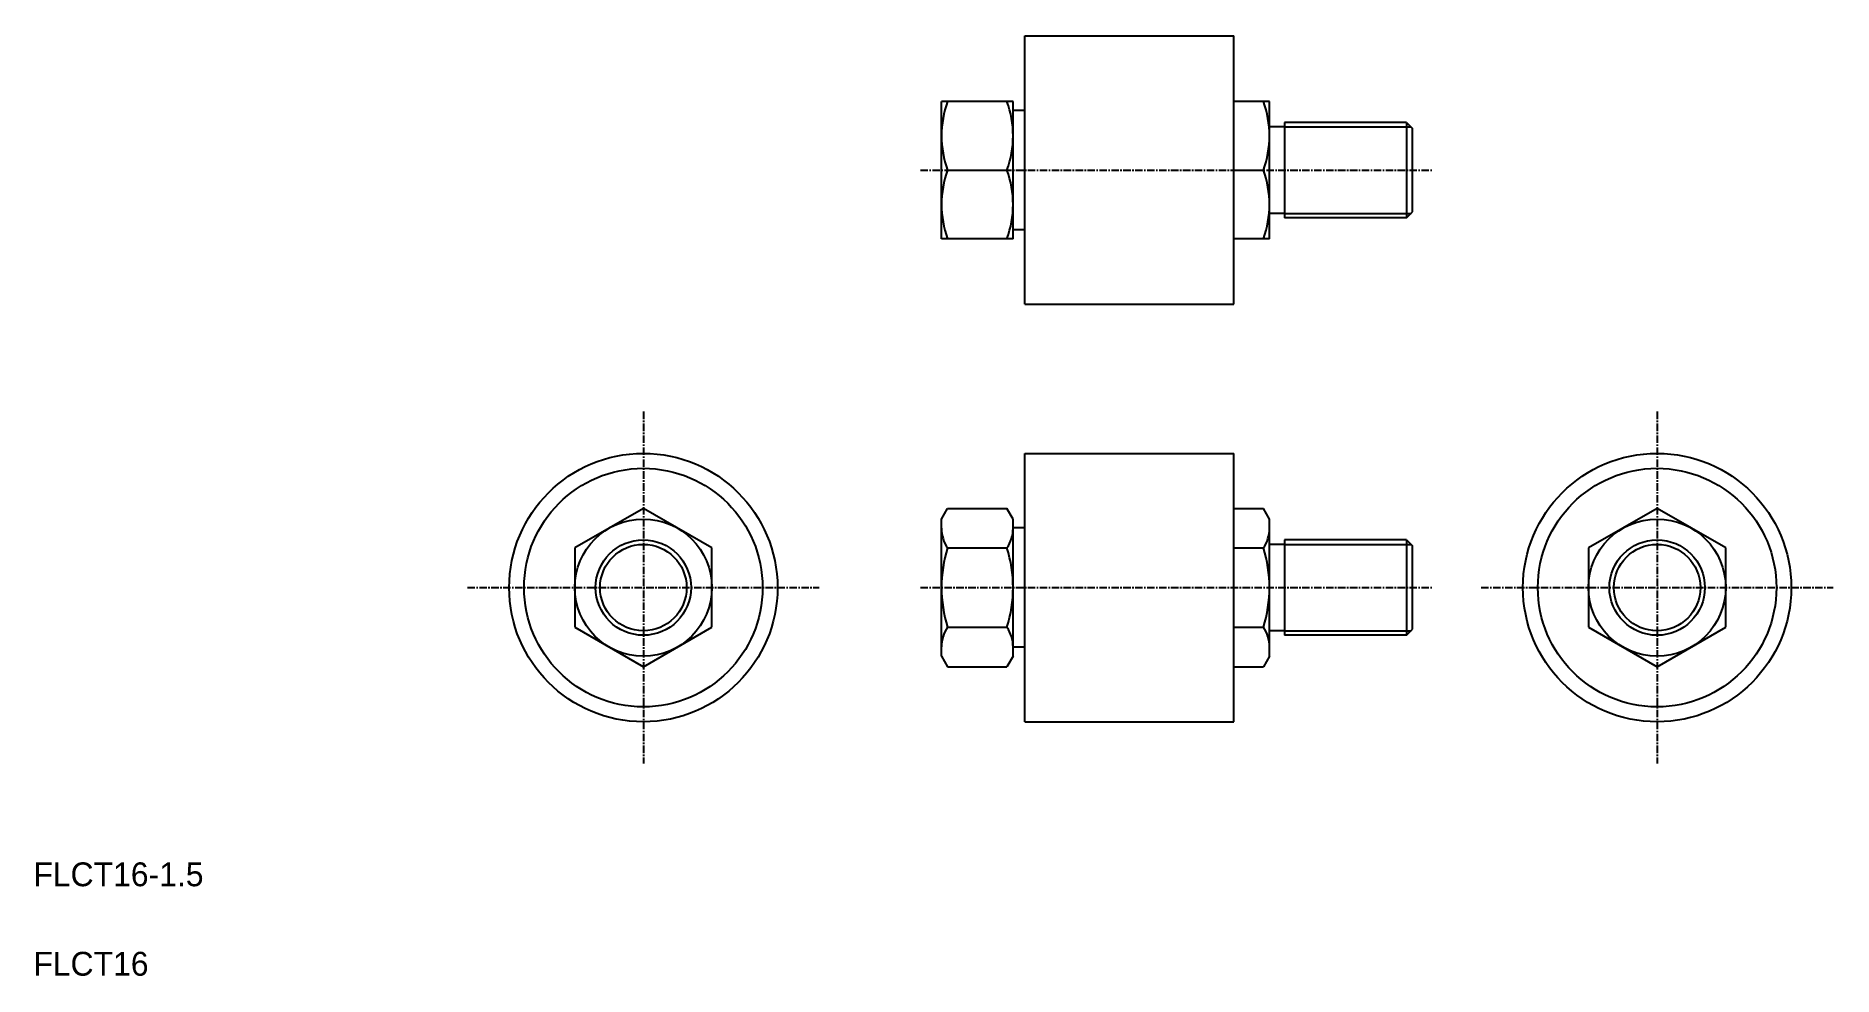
# Model space of a CAD drawing. Extents: x 17 to 318, y 87 to 245.
import ezdxf

# ---------------------------------------------------------------- set-up
doc = ezdxf.new("R2010")
doc.units = 0
doc.linetypes.add('CENTER', pattern=[2, 1.25, -0.25, 0.25, -0.25])
doc.layers.get('0').update_dxf_attribs({"linetype": 'CONTINUOUS'})
doc.layers.add('CENTER', color=1, linetype='CENTER')

msp = doc.modelspace()

# ---------------------------------------------------------------- linework, layer by layer
at = {"color": 7, "linetype": 'CONTINUOUS'}
for p, q in [((182.54, 200.14), (182.54, 245.14)), ((182.54, 245.14), (217.54, 245.14)), ((217.54, 200.14), (217.54, 245.14)), ((168.54, 211.14), (168.54, 234.14)), ((168.54, 211.14), (168.54, 234.14)), ((180.54, 234.14), (168.54, 234.14)), ((180.54, 211.14), (180.54, 234.14)), ((180.54, 211.14), (180.54, 234.14)), ((182.54, 232.64), (180.54, 232.64)), ((223.54, 234.14), (217.54, 234.14)), ((223.54, 211.14), (223.54, 234.14)), ((226.04, 229.89), (223.54, 229.89)), ((226.04, 230.64), (226.04, 214.64)), ((246.54, 230.64), (226.04, 230.64)), ((246.54, 230.64), (246.54, 214.64)), ((246.54, 230.64), (247.54, 229.64)), ((247.54, 215.64), (247.54, 229.64)), ((169.57, 222.64), (179.51, 222.64)), ((217.54, 222.64), (222.51, 222.64)), ((226.04, 215.39), (223.54, 215.39)), ((246.54, 214.64), (226.04, 214.64)), ((246.54, 214.64), (247.54, 215.64)), ((180.54, 211.14), (168.54, 211.14)), ((182.54, 212.64), (180.54, 212.64)), ((223.54, 211.14), (217.54, 211.14)), ((182.54, 200.14), (217.54, 200.14)), ((182.54, 130.14), (182.54, 175.14)), ((182.54, 175.14), (217.54, 175.14)), ((217.54, 130.14), (217.54, 175.14)), ((118.54, 165.92), (107.04, 159.28)), ((130.04, 159.28), (118.54, 165.92)), ((168.54, 164.14), (169.57, 165.92)), ((169.57, 165.92), (179.51, 165.92)), ((180.54, 164.14), (179.51, 165.92)), ((217.54, 165.92), (222.51, 165.92)), ((223.54, 164.14), (222.51, 165.92)), ((288.54, 165.92), (277.04, 159.28)), ((300.04, 159.28), (288.54, 165.92)), ((168.54, 141.14), (168.54, 164.14)), ((180.54, 141.14), (180.54, 164.14)), ((223.54, 141.14), (223.54, 164.14)), ((182.54, 162.64), (180.54, 162.64)), ((226.04, 159.89), (223.54, 159.89)), ((226.04, 160.64), (226.04, 144.64)), ((246.54, 160.64), (226.04, 160.64)), ((246.54, 160.64), (246.54, 144.64)), ((246.54, 160.64), (247.54, 159.64)), ((107.04, 159.28), (107.04, 146)), ((130.04, 146), (130.04, 159.28)), ((169.57, 159.28), (179.51, 159.28)), ((217.54, 159.28), (222.51, 159.28)), ((247.54, 145.64), (247.54, 159.64)), ((277.04, 159.28), (277.04, 146)), ((300.04, 146), (300.04, 159.28)), ((107.04, 146), (118.54, 139.36)), ((118.54, 139.36), (130.04, 146)), ((169.57, 146), (179.51, 146)), ((217.54, 146), (222.51, 146)), ((226.04, 145.39), (223.54, 145.39)), ((246.54, 144.64), (247.54, 145.64)), ((277.04, 146), (288.54, 139.36)), ((288.54, 139.36), (300.04, 146)), ((182.54, 142.64), (180.54, 142.64)), ((246.54, 144.64), (226.04, 144.64)), ((168.54, 141.14), (169.57, 139.36)), ((169.57, 139.36), (179.51, 139.36)), ((180.54, 141.14), (179.51, 139.36)), ((217.54, 139.36), (222.51, 139.36)), ((223.54, 141.14), (222.51, 139.36)), ((182.54, 130.14), (217.54, 130.14))]:
    msp.add_line(p, q, dxfattribs=at)
at = {"color": 3, "linetype": 'CONTINUOUS'}
for p, q in [((226.04, 229.89), (247.29, 229.89)), ((226.04, 215.39), (247.29, 215.39)), ((226.04, 159.89), (247.29, 159.89)), ((226.04, 145.39), (247.29, 145.39))]:
    msp.add_line(p, q, dxfattribs=at)
at = {"color": 7, "linetype": 'CONTINUOUS'}
for centre, radius in [((118.54, 152.64), 22.5), ((288.54, 152.64), 22.5), ((118.54, 152.64), 20), ((288.54, 152.64), 20), ((118.54, 152.64), 11.5), ((288.54, 152.64), 11.5), ((118.54, 152.64), 8), ((118.54, 152.64), 7.25), ((288.54, 152.64), 8)]:
    msp.add_circle(centre, radius, dxfattribs=at)
at = {"color": 3, "linetype": 'CONTINUOUS'}
msp.add_circle((288.54, 152.64), 7.25, dxfattribs=at)
at = {"color": 7, "linetype": 'CONTINUOUS'}
for centre, radius, start, end in [((185.15, 228.39), 16.61, 159.7438, 200.2562), ((163.93, 228.39), 16.61, 339.7438, 20.2562), ((206.93, 228.39), 16.61, 339.7438, 20.2562), ((185.15, 216.89), 16.61, 159.7438, 200.2562), ((163.93, 216.89), 16.61, 339.7438, 20.2562), ((206.93, 216.89), 16.61, 339.7438, 20.2562), ((174.42, 162.6), 5.88, 180, 214.3842), ((174.66, 162.6), 5.88, 325.6158, 0), ((217.66, 162.6), 5.88, 325.6158, 0), ((190.51, 152.64), 21.97, 162.412, 197.588), ((158.57, 152.64), 21.97, 342.412, 17.588), ((201.57, 152.64), 21.97, 342.412, 17.588), ((174.42, 142.68), 5.88, 145.6158, 180), ((174.66, 142.68), 5.88, 0, 34.3842), ((217.66, 142.68), 5.88, 0, 34.3842)]:
    msp.add_arc(centre, radius, start, end, dxfattribs=at)
at = {"layer": 'CENTER', "color": 1, "linetype": 'CENTER'}
for p, q in [((165.02, 222.64), (250.75, 222.64)), ((118.54, 182.14), (118.54, 123.14)), ((288.54, 182.14), (288.54, 123.14)), ((89.04, 152.64), (148.04, 152.64)), ((165.02, 152.64), (250.75, 152.64)), ((259.04, 152.64), (318.04, 152.64))]:
    msp.add_line(p, q, dxfattribs=at)

# ---------------------------------------------------------------- texts
at = {"color": 7, "linetype": 'CONTINUOUS'}
for s, p in [('FLCT16-1.5', (16.25, 102.56)), ('FLCT16', (16.25, 87.56))]:
    msp.add_text(s, height=4, dxfattribs=at).set_placement(p)

doc.saveas('drawing.dxf')
